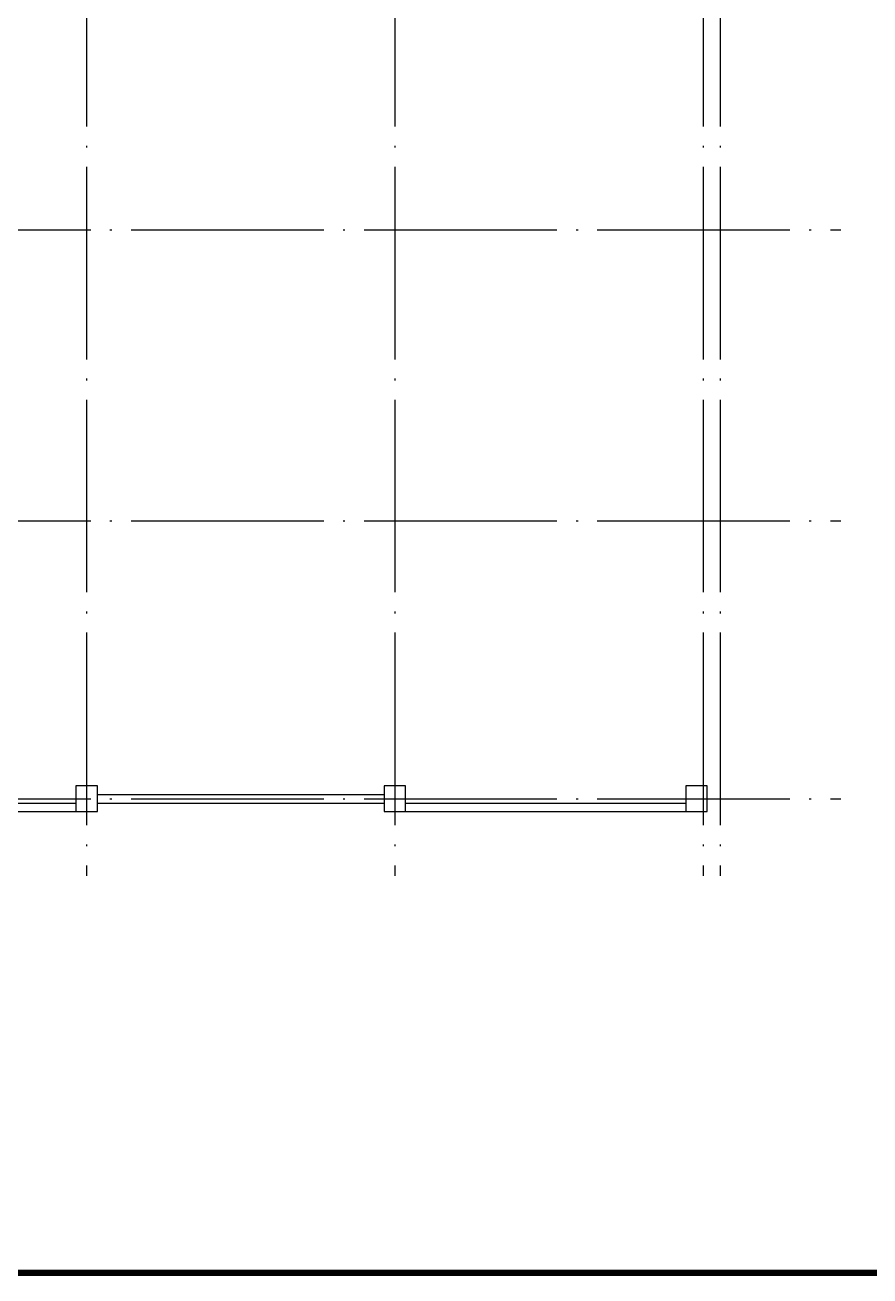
# Model space of a CAD drawing. Extents: x 2025205 to 2402328, y -557483 to 329036.
# Drawn here: x 2121620 to 2141360, y -255921 to -226671 of the extents above; entities that cross this region are included whole.
import ezdxf

# ---------------------------------------------------------------- set-up
doc = ezdxf.new("R2010")
doc.units = 0
doc.header["$LTSCALE"] = 1500
doc.header["$MEASUREMENT"] = 0
doc.linetypes.add('DOTE', pattern=[2.42, 2, -0.2, 0.02, -0.2])
for name, color, linetype in [('DOTE', 252, 'DOTE'), ('PUB_TITLE', 4, 'Continuous'), ('柱', 2, 'Continuous'), ('梁', 4, 'Continuous')]:
    doc.layers.add(name, color=color, linetype=linetype)

msp = doc.modelspace()

# ---------------------------------------------------------------- linework, layer by layer
at = {"layer": 'DOTE', "ltscale": 1.5}
for p, q in [((2123059.3, -202764), (2123059.3, -246564)), ((2130259.3, -202764), (2130259.3, -246564)), ((2137459.3, -202764), (2137459.3, -246564)), ((2137859.3, -202764), (2137859.3, -246564)), ((2080539.1, -231464), (2140678.5, -231464)), ((2080539.1, -238264), (2140678.5, -238264)), ((2080539.1, -244764), (2140678.5, -244764))]:
    msp.add_line(p, q, dxfattribs=at)
at = {"layer": 'PUB_TITLE', "linetype": 'ByBlock', "const_width": 150}
msp.add_lwpolyline([(2069977.3, -255846.5), (2176177.3, -255846.5), (2176177.3, -195846.5), (2069977.3, -195846.5)], close=True, dxfattribs=at)
at = {"layer": '柱'}
for points in [[(2123309.4, -245064), (2123309.4, -244464), (2122809.4, -244464), (2122809.4, -245064)], [(2130509.4, -245064), (2130509.4, -244464), (2130009.4, -244464), (2130009.4, -245064)], [(2137559.4, -245064), (2137559.4, -244464), (2137059.4, -244464), (2137059.4, -245064)]]:
    msp.add_lwpolyline(points, close=True, dxfattribs=at)
at = {"layer": '梁'}
for p, q in [((2123309.4, -244664), (2130009.4, -244664)), ((2101209.4, -245064), (2123309.4, -245064)), ((2101709.4, -244864), (2122809.4, -244864)), ((2123309.4, -244864), (2130009.4, -244864)), ((2130009.4, -245064), (2137209.4, -245064)), ((2130509.4, -244864), (2137059.4, -244864))]:
    msp.add_line(p, q, dxfattribs=at)

doc.saveas('drawing.dxf')
